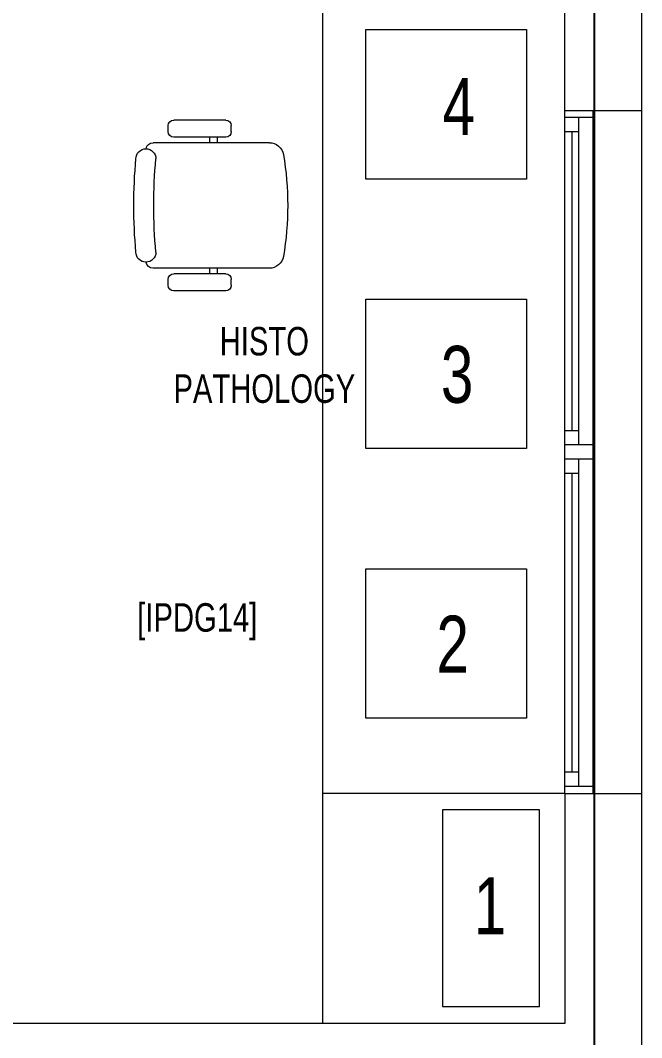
# Model space of a CAD drawing. Header units: metres. Extents: x -18745 to 220762, y -1579758 to -1356048.
# Drawn here: x 207698 to 209878, y -1460383 to -1456809 of the extents above; entities that cross this region are included whole.
import ezdxf

# ---------------------------------------------------------------- set-up
doc = ezdxf.new("R2010")
doc.units = ezdxf.units.M
doc.layers.get('0').update_dxf_attribs({"lineweight": 0})
for name, color, linetype, lineweight in [('A-100 - Copy$0$72_EGR_BASE_TEXT', 8, 'Continuous', 0), ('A-100 - Copy$0$Aluminum', 8, 'Continuous', 0), ('A-100 - Copy$0$Medical Equipment and Furniture', 8, 'Continuous', 0), ('A-100 - Copy$0$NEW', 8, 'Continuous', 5), ('A-100 - Copy$0$Proj', 8, 'Continuous', 0), ('A-100 - Copy$0$Walls', 8, 'Continuous', 0)]:
    doc.layers.add(name, color=color, linetype=linetype, lineweight=lineweight)
doc.layers.add('A-100 - Copy$0$axes', color=8, linetype='Continuous')
doc.styles.add('A-100 - Copy$0$X3G_ENTITY_2587EA', font='swisscl.ttf', dxfattribs={"height": 200})

# ---------------------------------------------------------------- blocks, each defined once
blk = doc.blocks.new('*X66')
for p, q in [((5, 3), (5, 3)), ((5, 3), (5, 3)), ((5, 3), (5, 3)), ((5, 3), (5, 3)), ((5, 3), (5, 3)), ((5, 3), (5, 3)), ((5, 3), (5, 3)), ((5, 3), (5, 3)), ((5, 3), (5, 3)), ((5, 3), (5, 3)), ((5, 3), (5, 3)), ((5, 3), (5, 3)), ((5, 3), (5, 3)), ((5, 3), (5, 3)), ((5, 3), (5, 3)), ((5, 3), (5, 3)), ((5, 3), (5, 3)), ((5, 3), (5, 3)), ((5, 3), (5, 3)), ((5, 3), (5, 3)), ((5, 3), (5, 3)), ((5, 3), (5, 3)), ((5, 3), (5, 3)), ((5, 3), (5, 3)), ((5, 3), (5, 3)), ((5, 3), (5, 3)), ((5, 3), (5, 3)), ((5, 3), (5, 3)), ((5, 3), (5, 3)), ((5, 3), (5, 3)), ((5, 3), (5, 3)), ((5, 3), (5, 3)), ((5, 3), (5, 3)), ((5, 3), (5, 3)), ((5, 3), (5, 3)), ((5, 3), (5, 3)), ((5, 3), (5, 3)), ((5, 3), (5, 3)), ((5, 3), (5, 3)), ((5, 3), (5, 3)), ((5, 3), (5, 3)), ((5, 3), (5, 3)), ((5, 3), (5, 3)), ((5, 3), (5, 3)), ((5, 3), (5, 3)), ((5, 3), (5, 3)), ((5, 3), (5, 3)), ((5, 3), (5, 3)), ((5, 3), (5, 3)), ((5, 3), (5, 3)), ((5, 3), (5, 3)), ((5, 3), (5, 3)), ((5, 3), (5, 3)), ((5, 3), (5, 3)), ((5, 3), (5, 3)), ((5, 3), (5, 3)), ((5, 3), (5, 3)), ((5, 3), (5, 3)), ((5, 3), (5, 3)), ((5, 3), (5, 3)), ((5, 3), (5, 3)), ((5, 3), (5, 3)), ((5, 3), (5, 3)), ((5, 3), (5, 3)), ((5, 3), (5, 3)), ((5, 3), (5, 3)), ((6, 3), (5, 3)), ((5, 3), (5, 3)), ((6, 3), (5, 3)), ((5, 3), (5, 3)), ((6, 3), (5, 3)), ((5, 3), (5, 3)), ((6, 3), (5, 3)), ((5, 3), (5, 3)), ((5, 3), (5, 3)), ((5, 3), (5, 3)), ((5, 3), (5, 3)), ((5, 3), (5, 3)), ((5, 3), (5, 3)), ((5, 3), (5, 3)), ((5, 3), (5, 3)), ((5, 3), (5, 3)), ((5, 3), (5, 3)), ((5, 3), (5, 3)), ((5, 3), (5, 3)), ((5, 3), (5, 3)), ((5, 3), (5, 3)), ((5, 3), (5, 3)), ((5, 3), (5, 3)), ((5, 3), (5, 3)), ((5, 3), (5, 3)), ((5, 3), (5, 3)), ((5, 3), (5, 3)), ((5, 3), (5, 3)), ((5, 3), (5, 3)), ((5, 3), (5, 3)), ((6, 3), (6, 3)), ((6, 3), (6, 3)), ((6, 3), (6, 3)), ((6, 3), (6, 3)), ((6, 3), (6, 3)), ((6, 3), (6, 3)), ((6, 3), (6, 3)), ((6, 3), (6, 3)), ((6, 3), (6, 3)), ((6, 3), (6, 3)), ((6, 3), (6, 3)), ((6, 3), (6, 3)), ((6, 3), (6, 3)), ((6, 3), (6, 3)), ((6, 3), (6, 3)), ((6, 3), (6, 3)), ((6, 3), (6, 3)), ((6, 3), (6, 3)), ((6, 3), (6, 3)), ((6, 3), (6, 3)), ((6, 3), (6, 3)), ((6, 3), (6, 3)), ((6, 3), (6, 3)), ((6, 3), (6, 3)), ((6, 3), (6, 3)), ((6, 3), (6, 3)), ((6, 3), (6, 3)), ((6, 3), (6, 3)), ((6, 3), (6, 3)), ((6, 3), (6, 3)), ((6, 3), (6, 3)), ((6, 3), (6, 3)), ((6, 3), (6, 3)), ((6, 3), (6, 3)), ((6, 3), (6, 3)), ((6, 3), (6, 3)), ((6, 3), (6, 3)), ((6, 3), (6, 3)), ((6, 3), (6, 3)), ((6, 3), (6, 3)), ((6, 3), (6, 3)), ((6, 3), (6, 3)), ((6, 3), (6, 3)), ((6, 3), (6, 3)), ((6, 3), (6, 3)), ((6, 3), (6, 3)), ((6, 3), (6, 3)), ((6, 3), (6, 3)), ((6, 3), (6, 3)), ((6, 3), (6, 3)), ((6, 3), (6, 3)), ((6, 3), (6, 3)), ((6, 3), (6, 3)), ((6, 3), (6, 3)), ((6, 3), (6, 3)), ((6, 3), (6, 3)), ((6, 3), (6, 3)), ((6, 3), (6, 3)), ((6, 3), (6, 3)), ((6, 3), (6, 3)), ((6, 3), (6, 3)), ((6, 3), (6, 3)), ((6, 3), (6, 3)), ((6, 3), (6, 3)), ((6, 3), (6, 3)), ((6, 3), (6, 3)), ((6, 3), (6, 3)), ((6, 3), (6, 3)), ((6, 3), (6, 3)), ((6, 3), (6, 3)), ((6, 3), (6, 3)), ((6, 3), (6, 3)), ((6, 3), (6, 3)), ((6, 3), (6, 3)), ((6, 3), (6, 3)), ((6, 3), (6, 3)), ((6, 3), (6, 3)), ((6, 3), (6, 3)), ((6, 3), (6, 3)), ((6, 3), (6, 3)), ((6, 3), (6, 3)), ((6, 3), (6, 3)), ((6, 3), (6, 3)), ((6, 3), (6, 3)), ((6, 3), (6, 3)), ((6, 3), (6, 3)), ((6, 3), (6, 3)), ((6, 3), (6, 3)), ((6, 3), (6, 3)), ((6, 3), (6, 3)), ((6, 3), (6, 3)), ((6, 3), (6, 3)), ((6, 3), (6, 3)), ((6, 3), (6, 3)), ((6, 3), (6, 3)), ((6, 3), (6, 3)), ((6, 3), (6, 3)), ((6, 3), (6, 3)), ((6, 3), (6, 3)), ((6, 3), (6, 3)), ((6, 3), (6, 3)), ((6, 3), (6, 3)), ((6, 3), (6, 3)), ((6, 3), (6, 3)), ((6, 3), (6, 3)), ((6, 3), (6, 3)), ((6, 3), (6, 3)), ((6, 3), (6, 3)), ((6, 3), (6, 3)), ((6, 3), (6, 3)), ((6, 3), (6, 3)), ((6, 3), (6, 3)), ((6, 3), (6, 3)), ((6, 3), (6, 3)), ((6, 3), (6, 3)), ((6, 3), (6, 3)), ((6, 3), (6, 3)), ((6, 3), (6, 3)), ((6, 3), (6, 3)), ((6, 3), (6, 3)), ((6, 3), (6, 3)), ((6, 3), (6, 3)), ((6, 3), (6, 3)), ((6, 3), (6, 3)), ((6, 3), (6, 3)), ((6, 3), (6, 3)), ((6, 3), (6, 3)), ((6, 3), (6, 3)), ((6, 3), (6, 3)), ((6, 3), (6, 3)), ((6, 3), (6, 3)), ((6, 3), (6, 3)), ((6, 3), (6, 3)), ((6, 3), (6, 3)), ((6, 3), (6, 3)), ((6, 3), (6, 3)), ((6, 3), (6, 3)), ((6, 3), (6, 3)), ((6, 3), (6, 3)), ((6, 3), (6, 3)), ((6, 3), (6, 3)), ((6, 3), (6, 3)), ((6, 3), (6, 3)), ((6, 3), (6, 3)), ((6, 3), (6, 3)), ((6, 3), (6, 3)), ((6, 3), (6, 3)), ((6, 3), (6, 3)), ((6, 3), (6, 3)), ((6, 3), (6, 3)), ((6, 3), (6, 3)), ((6, 3), (6, 3)), ((6, 3), (6, 3)), ((6, 3), (6, 3)), ((6, 3), (6, 3)), ((6, 3), (6, 3)), ((6, 3), (6, 3)), ((6, 3), (6, 3)), ((6, 3), (6, 3)), ((6, 3), (6, 3)), ((6, 3), (6, 3)), ((6, 3), (6, 3)), ((6, 3), (6, 3)), ((6, 3), (6, 3)), ((6, 3), (6, 3)), ((6, 3), (6, 3)), ((6, 3), (6, 3)), ((6, 3), (6, 3)), ((6, 3), (6, 3)), ((6, 3), (6, 3)), ((6, 3), (6, 3)), ((6, 3), (6, 3)), ((6, 3), (6, 3)), ((6, 3), (6, 3)), ((6, 3), (6, 3)), ((6, 3), (6, 3)), ((6, 3), (6, 3)), ((6, 3), (6, 3)), ((6, 3), (6, 3)), ((6, 3), (6, 3)), ((6, 3), (6, 3)), ((6, 3), (6, 3)), ((6, 3), (6, 3)), ((6, 3), (6, 3)), ((6, 3), (6, 3)), ((6, 3), (6, 3)), ((6, 3), (6, 3)), ((6, 3), (6, 3)), ((6, 3), (6, 3)), ((6, 3), (6, 3)), ((6, 3), (6, 3)), ((6, 3), (6, 3)), ((6, 3), (6, 3)), ((6, 3), (6, 3)), ((6, 3), (6, 3)), ((6, 3), (6, 3)), ((6, 3), (6, 3)), ((6, 3), (6, 3)), ((6, 3), (6, 3)), ((6, 3), (6, 3)), ((6, 3), (6, 3)), ((6, 3), (6, 3)), ((6, 3), (6, 3)), ((6, 3), (6, 3)), ((6, 3), (5, 3)), ((6, 3), (5, 3)), ((6, 3), (5, 3)), ((6, 3), (5, 3)), ((6, 3), (5, 3)), ((6, 3), (6, 3)), ((6, 3), (6, 3)), ((6, 3), (6, 3)), ((6, 3), (6, 3)), ((6, 3), (6, 3)), ((6, 3), (6, 3)), ((6, 3), (6, 3)), ((6, 3), (6, 3)), ((6, 3), (6, 3)), ((6, 3), (6, 3)), ((6, 3), (6, 3)), ((6, 3), (6, 3)), ((6, 3), (6, 3)), ((6, 3), (6, 3)), ((6, 3), (6, 3)), ((6, 3), (6, 3)), ((6, 3), (6, 3)), ((6, 3), (6, 3)), ((6, 3), (6, 3)), ((6, 3), (6, 3)), ((6, 3), (6, 3)), ((6, 3), (6, 3)), ((6, 3), (6, 3)), ((6, 3), (6, 3)), ((6, 3), (6, 3)), ((6, 3), (6, 3)), ((6, 3), (6, 3)), ((6, 3), (6, 3)), ((6, 3), (6, 3)), ((6, 3), (6, 3)), ((6, 3), (6, 3)), ((6, 3), (6, 3)), ((6, 3), (6, 3)), ((6, 3), (6, 3)), ((6, 3), (6, 3)), ((6, 3), (6, 3)), ((6, 3), (6, 3)), ((6, 3), (6, 3)), ((6, 3), (6, 3)), ((6, 3), (6, 3)), ((6, 3), (6, 3)), ((6, 3), (6, 3)), ((6, 3), (6, 3)), ((6, 3), (6, 3)), ((6, 3), (6, 3)), ((6, 3), (6, 3)), ((6, 3), (6, 3)), ((6, 3), (6, 3)), ((6, 3), (6, 3)), ((6, 3), (6, 3)), ((6, 3), (6, 3)), ((6, 3), (6, 3)), ((6, 3), (6, 3)), ((6, 3), (6, 3)), ((6, 3), (6, 3)), ((6, 3), (6, 3)), ((6, 3), (6, 3)), ((6, 3), (6, 3)), ((6, 3), (6, 3)), ((6, 3), (6, 3)), ((6, 3), (6, 3)), ((6, 3), (6, 3)), ((6, 3), (6, 3)), ((6, 3), (6, 3)), ((6, 3), (6, 3)), ((6, 3), (6, 3)), ((6, 3), (6, 3)), ((6, 3), (6, 3)), ((6, 3), (6, 3)), ((6, 3), (6, 3)), ((6, 3), (6, 3)), ((6, 3), (6, 3)), ((6, 3), (6, 3)), ((6, 3), (6, 3)), ((6, 3), (6, 3)), ((6, 3), (6, 3)), ((6, 3), (6, 3)), ((6, 3), (6, 3)), ((6, 3), (6, 3)), ((6, 3), (6, 3)), ((6, 3), (6, 3)), ((6, 3), (6, 3)), ((6, 3), (6, 3)), ((6, 3), (6, 3)), ((6, 3), (6, 3)), ((6, 3), (6, 3)), ((6, 3), (6, 3)), ((6, 3), (6, 3)), ((6, 3), (6, 3)), ((6, 3), (6, 3)), ((6, 3), (6, 3)), ((6, 3), (6, 3)), ((6, 3), (6, 3)), ((6, 3), (6, 3)), ((6, 3), (6, 3)), ((6, 3), (6, 3)), ((6, 3), (6, 3)), ((6, 3), (6, 3)), ((6, 3), (6, 3)), ((6, 3), (6, 3)), ((6, 3), (6, 3)), ((6, 3), (6, 3)), ((6, 3), (6, 3)), ((6, 3), (6, 3)), ((6, 3), (6, 3)), ((6, 3), (6, 3)), ((6, 3), (6, 3)), ((6, 3), (6, 3)), ((6, 3), (6, 3)), ((6, 3), (6, 3)), ((6, 3), (6, 3)), ((6, 3), (6, 3)), ((6, 3), (6, 3)), ((6, 3), (6, 3)), ((6, 3), (6, 3)), ((6, 3), (6, 3)), ((6, 3), (6, 3)), ((6, 3), (6, 3)), ((6, 3), (6, 3)), ((6, 3), (6, 3)), ((6, 3), (6, 3)), ((6, 3), (6, 3)), ((6, 3), (6, 3)), ((6, 3), (6, 3)), ((6, 3), (6, 3)), ((6, 3), (6, 3)), ((6, 3), (6, 3)), ((6, 3), (6, 3)), ((6, 3), (6, 3)), ((6, 3), (6, 3)), ((6, 3), (6, 3)), ((6, 3), (6, 3)), ((6, 3), (6, 3)), ((6, 3), (6, 3)), ((6, 3), (6, 3)), ((6, 3), (6, 3)), ((6, 3), (6, 3)), ((6, 3), (6, 3)), ((6, 3), (6, 3)), ((6, 3), (6, 3)), ((6, 3), (6, 3)), ((6, 3), (6, 3)), ((6, 3), (6, 3)), ((6, 3), (6, 3)), ((6, 3), (6, 3)), ((6, 3), (6, 3)), ((6, 3), (6, 3)), ((6, 3), (6, 3)), ((6, 3), (6, 3)), ((6, 3), (6, 3)), ((6, 3), (6, 3)), ((6, 3), (6, 3)), ((6, 3), (6, 3)), ((6, 3), (6, 3)), ((6, 3), (6, 3)), ((6, 3), (6, 3)), ((6, 3), (6, 3)), ((6, 3), (6, 3)), ((6, 3), (6, 3)), ((6, 3), (6, 3)), ((6, 3), (6, 3)), ((6, 3), (6, 3)), ((6, 3), (6, 3)), ((6, 3), (6, 3)), ((6, 3), (6, 3)), ((6, 3), (6, 3)), ((6, 3), (6, 3)), ((6, 3), (6, 3)), ((6, 3), (6, 3)), ((6, 3), (6, 3)), ((6, 3), (6, 3)), ((6, 3), (6, 3)), ((6, 3), (6, 3)), ((6, 3), (6, 3)), ((6, 3), (6, 3)), ((6, 3), (6, 3)), ((6, 3), (6, 3)), ((6, 3), (6, 3)), ((6, 3), (6, 3)), ((6, 3), (6, 3)), ((6, 3), (6, 3)), ((6, 3), (6, 3)), ((6, 3), (6, 3)), ((6, 3), (6, 3)), ((6, 3), (6, 3)), ((6, 3), (6, 3)), ((6, 3), (6, 3)), ((6, 3), (6, 3)), ((6, 3), (6, 3)), ((6, 3), (6, 3)), ((6, 3), (6, 3)), ((6, 3), (6, 3)), ((6, 3), (6, 3)), ((6, 3), (6, 3)), ((6, 3), (6, 3)), ((6, 3), (6, 3)), ((6, 3), (6, 3)), ((6, 3), (6, 3)), ((6, 3), (6, 3)), ((6, 3), (6, 3)), ((6, 3), (6, 3)), ((6, 3), (6, 3)), ((6, 3), (6, 3)), ((6, 3), (6, 3)), ((6, 3), (6, 3)), ((6, 3), (6, 3)), ((6, 3), (6, 3)), ((6, 3), (6, 3)), ((6, 3), (6, 3)), ((6, 3), (6, 3)), ((6, 3), (6, 3)), ((6, 3), (6, 3)), ((6, 3), (6, 3)), ((6, 3), (6, 3)), ((6, 3), (6, 3)), ((6, 3), (6, 3)), ((6, 3), (6, 3)), ((6, 3), (6, 3)), ((6, 3), (6, 3)), ((6, 3), (6, 3)), ((6, 3), (6, 3)), ((6, 3), (6, 3)), ((6, 3), (6, 3)), ((6, 3), (6, 3)), ((6, 3), (6, 3)), ((6, 3), (6, 3)), ((6, 3), (6, 3)), ((6, 3), (6, 3)), ((6, 3), (6, 3)), ((6, 3), (6, 3)), ((6, 3), (6, 3)), ((6, 3), (6, 3)), ((6, 3), (6, 3)), ((6, 3), (6, 3)), ((6, 3), (6, 3)), ((6, 3), (6, 3)), ((6, 3), (6, 3)), ((6, 3), (6, 3)), ((6, 3), (6, 3)), ((6, 3), (6, 3)), ((6, 3), (6, 3)), ((6, 3), (6, 3)), ((6, 3), (6, 3)), ((6, 3), (6, 3)), ((6, 3), (6, 3)), ((6, 3), (6, 3)), ((6, 3), (6, 3)), ((6, 3), (6, 3)), ((6, 3), (6, 3)), ((6, 3), (6, 3)), ((6, 3), (6, 3)), ((6, 3), (6, 3)), ((6, 3), (6, 3)), ((6, 3), (6, 3)), ((6, 3), (6, 3)), ((6, 3), (6, 3)), ((6, 3), (6, 3)), ((6, 3), (6, 3)), ((6, 3), (6, 3)), ((6, 3), (6, 3)), ((6, 3), (6, 3)), ((6, 3), (6, 3)), ((6, 3), (6, 3)), ((6, 3), (6, 3)), ((6, 3), (6, 3)), ((6, 3), (6, 3)), ((6, 3), (6, 3)), ((6, 3), (6, 3)), ((6, 3), (6, 3)), ((6, 3), (6, 3)), ((6, 3), (6, 3)), ((6, 3), (6, 3)), ((6, 3), (6, 3)), ((6, 3), (6, 3)), ((6, 3), (6, 3)), ((6, 3), (6, 3)), ((6, 3), (6, 3)), ((6, 3), (6, 3)), ((6, 3), (6, 3)), ((6, 3), (6, 3)), ((6, 3), (6, 3)), ((6, 3), (6, 3)), ((6, 3), (6, 3)), ((6, 3), (6, 3)), ((6, 3), (6, 3)), ((6, 3), (6, 3)), ((6, 3), (6, 3)), ((6, 3), (6, 3)), ((6, 3), (6, 3)), ((6, 3), (6, 3)), ((6, 3), (6, 3)), ((6, 3), (6, 3)), ((6, 3), (6, 3)), ((6, 3), (6, 3)), ((6, 3), (6, 3)), ((6, 3), (6, 3)), ((6, 3), (6, 3)), ((6, 3), (6, 3)), ((6, 3), (6, 3)), ((6, 3), (6, 3)), ((6, 3), (6, 3)), ((6, 3), (6, 3)), ((6, 3), (6, 3)), ((6, 3), (6, 3)), ((6, 3), (6, 3)), ((6, 3), (6, 3)), ((6, 3), (6, 3)), ((6, 3), (6, 3)), ((6, 3), (6, 3)), ((6, 3), (6, 3)), ((6, 3), (6, 3)), ((6, 3), (6, 3)), ((6, 3), (6, 3)), ((6, 3), (6, 3)), ((6, 3), (6, 3)), ((6, 3), (6, 3)), ((6, 3), (6, 3))]:
    blk.add_line(p, q)
blk = doc.blocks.new('*X67')
for p, q in [((13, 1), (13, 1)), ((13, 1), (13, 1)), ((13, 1), (13, 1)), ((13, 1), (13, 1)), ((13, 1), (13, 1)), ((13, 1), (13, 1)), ((13, 1), (13, 1)), ((13, 1), (13, 1)), ((13, 1), (13, 1)), ((13, 1), (13, 1)), ((13, 1), (13, 1)), ((13, 1), (13, 1)), ((13, 1), (13, 1)), ((13, 1), (13, 1)), ((13, 1), (13, 1)), ((13, 1), (14, 1)), ((13, 1), (14, 1)), ((13, 1), (14, 1)), ((13, 1), (13, 1)), ((13, 1), (13, 1)), ((13, 1), (13, 1)), ((13, 1), (13, 1)), ((13, 1), (13, 1)), ((13, 1), (13, 1)), ((13, 1), (13, 1)), ((13, 1), (13, 1)), ((13, 1), (13, 1)), ((13, 1), (13, 1)), ((13, 1), (13, 1)), ((13, 1), (13, 1)), ((13, 1), (13, 1)), ((13, 1), (13, 1)), ((13, 1), (13, 1)), ((13, 1), (13, 1)), ((13, 1), (13, 1)), ((13, 1), (13, 1)), ((13, 1), (13, 1)), ((13, 1), (13, 1)), ((13, 1), (13, 1)), ((13, 1), (13, 1)), ((13, 1), (13, 1)), ((13, 1), (13, 1)), ((13, 1), (13, 1)), ((13, 1), (13, 1)), ((13, 1), (13, 1)), ((13, 1), (13, 1)), ((13, 1), (13, 1)), ((13, 1), (13, 1)), ((13, 1), (13, 1)), ((13, 1), (13, 1)), ((13, 1), (13, 1)), ((13, 1), (13, 1)), ((13, 1), (13, 1)), ((13, 1), (13, 1)), ((13, 1), (13, 1)), ((13, 1), (13, 1)), ((13, 1), (13, 1)), ((13, 1), (13, 1)), ((13, 1), (13, 1)), ((13, 1), (13, 1)), ((13, 1), (13, 1)), ((13, 1), (13, 1)), ((13, 1), (13, 1)), ((13, 1), (13, 1)), ((13, 1), (13, 1)), ((13, 1), (13, 1)), ((13, 1), (13, 1)), ((13, 1), (13, 1)), ((13, 1), (13, 1)), ((13, 1), (13, 1)), ((13, 1), (13, 1)), ((13, 1), (13, 1)), ((13, 1), (13, 1)), ((13, 1), (13, 1)), ((13, 1), (13, 1)), ((13, 1), (13, 1)), ((13, 1), (13, 1)), ((13, 1), (13, 1)), ((13, 1), (13, 1)), ((13, 1), (13, 1)), ((13, 1), (13, 1)), ((13, 1), (13, 1)), ((13, 1), (13, 1)), ((13, 1), (13, 1)), ((13, 1), (13, 1)), ((13, 1), (13, 1)), ((13, 1), (13, 1)), ((13, 1), (13, 1)), ((13, 1), (13, 1)), ((13, 1), (13, 1)), ((13, 1), (13, 1)), ((13, 1), (13, 1)), ((13, 1), (13, 1)), ((13, 1), (13, 1)), ((13, 1), (13, 1)), ((13, 1), (13, 1)), ((13, 1), (13, 1)), ((13, 1), (13, 1)), ((13, 1), (13, 1)), ((13, 1), (13, 1)), ((13, 1), (13, 1)), ((13, 1), (13, 1)), ((13, 1), (13, 1)), ((13, 1), (13, 1)), ((13, 1), (13, 1)), ((13, 1), (13, 1)), ((13, 1), (13, 1)), ((13, 1), (13, 1)), ((13, 1), (13, 1)), ((13, 1), (13, 1)), ((13, 1), (13, 1)), ((13, 1), (13, 1)), ((13, 1), (13, 1)), ((13, 1), (13, 1)), ((13, 1), (13, 1)), ((13, 1), (13, 1)), ((13, 1), (13, 1)), ((13, 1), (13, 1)), ((13, 1), (13, 1)), ((13, 1), (13, 1)), ((13, 1), (13, 1)), ((13, 1), (13, 1)), ((13, 1), (13, 1)), ((13, 1), (14, 1)), ((13, 0), (13, 0)), ((13, 0), (13, 0)), ((13, 0), (13, 0)), ((13, 0), (13, 0)), ((13, 0), (13, 0)), ((13, 0), (13, 0)), ((13, 0), (13, 0)), ((13, 0), (13, 0)), ((13, 0), (13, 0)), ((13, 0), (13, 0)), ((13, 0), (13, 0)), ((13, 0), (13, 0)), ((13, 0), (13, 0)), ((13, 0), (13, 0)), ((13, 0), (13, 0)), ((13, 0), (13, 0)), ((13, 0), (13, 0)), ((13, 0), (13, 0)), ((13, 0), (13, 0)), ((13, 0), (13, 0)), ((13, 0), (13, 0)), ((13, 0), (13, 0)), ((13, 0), (13, 0)), ((13, 0), (13, 0)), ((13, 0), (13, 0)), ((13, 0), (13, 0)), ((13, 0), (13, 0)), ((13, 0), (13, 0)), ((13, 0), (13, 0)), ((13, 0), (13, 0)), ((13, 0), (13, 0)), ((13, 0), (13, 0)), ((13, 0), (13, 0)), ((13, 0), (13, 0)), ((13, 0), (13, 0)), ((13, 0), (13, 0)), ((13, 0), (13, 0)), ((13, 0), (13, 0)), ((13, 0), (13, 0)), ((13, 0), (13, 0)), ((13, 0), (13, 0)), ((13, 0), (13, 0)), ((13, 0), (13, 0)), ((13, 0), (13, 0)), ((13, 0), (13, 0)), ((13, 0), (13, 0)), ((13, 0), (13, 0)), ((13, 0), (13, 0)), ((13, 0), (14, 0)), ((13, 0), (14, 0)), ((13, 0), (13, 0)), ((13, 0), (14, 0)), ((14, 1), (14, 1)), ((14, 1), (14, 1)), ((14, 1), (14, 1)), ((14, 1), (14, 1)), ((14, 1), (14, 1)), ((14, 1), (14, 1)), ((14, 1), (14, 1)), ((14, 1), (14, 1)), ((14, 1), (14, 1)), ((14, 1), (14, 1)), ((14, 1), (14, 1)), ((14, 1), (14, 1)), ((14, 1), (14, 1)), ((14, 1), (14, 1)), ((14, 1), (14, 1)), ((14, 1), (14, 1)), ((14, 1), (14, 1)), ((14, 1), (14, 1)), ((14, 1), (14, 1)), ((14, 1), (14, 1)), ((14, 1), (14, 1)), ((14, 1), (14, 1)), ((14, 1), (14, 1)), ((14, 1), (14, 1)), ((14, 1), (14, 1)), ((14, 1), (14, 1)), ((14, 1), (14, 1)), ((14, 1), (14, 1)), ((14, 1), (14, 1)), ((14, 1), (14, 1)), ((14, 1), (14, 1)), ((14, 1), (14, 1)), ((14, 1), (14, 1)), ((14, 1), (14, 1)), ((14, 1), (14, 1)), ((14, 1), (14, 1)), ((14, 1), (14, 1)), ((14, 1), (14, 1)), ((14, 1), (14, 1)), ((14, 1), (14, 1)), ((14, 1), (14, 1)), ((14, 1), (14, 1)), ((14, 1), (14, 1)), ((14, 1), (14, 1)), ((14, 1), (14, 1)), ((14, 1), (14, 1)), ((14, 1), (14, 1)), ((14, 1), (14, 1)), ((14, 1), (14, 1)), ((14, 1), (14, 1)), ((14, 1), (14, 1)), ((14, 1), (14, 1)), ((14, 1), (14, 1)), ((14, 1), (14, 1)), ((14, 1), (14, 1)), ((14, 1), (14, 1)), ((14, 1), (14, 1)), ((14, 1), (14, 1)), ((14, 1), (14, 1)), ((14, 1), (14, 1)), ((14, 1), (14, 1)), ((14, 1), (14, 1)), ((14, 1), (14, 1)), ((14, 1), (14, 1)), ((14, 1), (14, 1)), ((14, 1), (14, 1)), ((14, 1), (14, 1)), ((14, 1), (14, 1)), ((14, 1), (14, 1)), ((14, 1), (14, 1)), ((14, 1), (14, 1)), ((14, 1), (14, 1)), ((14, 1), (14, 1)), ((14, 1), (14, 1)), ((14, 1), (14, 1)), ((14, 1), (14, 1)), ((14, 1), (14, 1)), ((14, 1), (14, 1)), ((14, 1), (14, 1)), ((14, 1), (14, 1)), ((14, 1), (14, 1)), ((14, 1), (14, 1)), ((14, 1), (14, 1)), ((14, 1), (14, 1)), ((14, 1), (14, 1)), ((14, 1), (14, 1)), ((14, 1), (14, 1)), ((14, 1), (14, 1)), ((14, 1), (14, 1)), ((14, 1), (14, 1)), ((14, 1), (14, 1)), ((14, 1), (14, 1)), ((14, 1), (14, 1)), ((14, 1), (14, 1)), ((14, 0), (14, 0)), ((14, 0), (14, 0)), ((14, 0), (14, 0)), ((14, 0), (14, 0)), ((14, 0), (14, 0)), ((14, 0), (14, 0)), ((14, 0), (14, 0)), ((14, 0), (14, 0)), ((14, 0), (14, 0)), ((14, 0), (14, 0)), ((14, 0), (14, 0)), ((14, 0), (14, 0)), ((14, 0), (14, 0)), ((14, 0), (14, 0)), ((14, 0), (14, 0)), ((14, 0), (14, 0)), ((14, 0), (14, 0)), ((14, 0), (14, 0)), ((14, 0), (14, 0)), ((14, 0), (14, 0)), ((14, 0), (14, 0)), ((14, 0), (14, 0)), ((14, 0), (14, 0)), ((14, 0), (14, 0)), ((14, 0), (14, 0)), ((14, 0), (14, 0)), ((14, 0), (14, 0)), ((14, 0), (14, 0)), ((14, 0), (14, 0)), ((14, 0), (14, 0)), ((14, 0), (14, 0)), ((14, 0), (14, 0)), ((14, 0), (14, 0)), ((14, 0), (14, 0)), ((14, 0), (14, 0)), ((14, 0), (14, 0)), ((14, 0), (14, 0)), ((14, 0), (14, 0)), ((14, 0), (14, 0)), ((14, 0), (14, 0)), ((14, 0), (14, 0)), ((14, 0), (14, 0)), ((14, 0), (14, 0)), ((14, 0), (14, 0)), ((14, 0), (14, 0)), ((14, 0), (14, 0)), ((14, 0), (14, 0)), ((14, 0), (14, 0)), ((13, 0), (13, 0)), ((13, 0), (14, 0)), ((13, 0), (13, 0)), ((13, 0), (14, 0)), ((13, 0), (13, 0)), ((13, 0), (14, 0)), ((13, 0), (13, 0)), ((13, 0), (13, 0)), ((13, 0), (13, 0)), ((13, 0), (13, 0)), ((13, 0), (14, 0)), ((13, 0), (13, 0)), ((13, 0), (14, 0)), ((13, 0), (13, 0)), ((13, 0), (14, 0)), ((13, 0), (13, 0)), ((13, 0), (14, 0)), ((13, 0), (13, 0)), ((13, 0), (14, 0)), ((13, 0), (13, 0)), ((13, 0), (14, 0)), ((13, 0), (13, 0)), ((13, 0), (14, 0)), ((13, 0), (13, 0)), ((13, 0), (13, 0)), ((13, 0), (13, 0)), ((13, 0), (14, 0)), ((13, 0), (13, 0)), ((13, 0), (14, 0)), ((13, 0), (13, 0)), ((13, 0), (14, 0)), ((13, 0), (13, 0)), ((13, 0), (14, 0)), ((13, 0), (13, 0)), ((13, 0), (13, 0)), ((13, 0), (13, 0)), ((13, 0), (13, 0)), ((13, 0), (13, 0)), ((13, 0), (13, 0)), ((13, 0), (13, 0)), ((13, 0), (13, 0)), ((13, 0), (13, 0)), ((13, 0), (13, 0)), ((13, 0), (13, 0)), ((13, 0), (13, 0)), ((13, 0), (13, 0)), ((13, 0), (13, 0)), ((13, 0), (13, 0)), ((13, 0), (13, 0)), ((13, 0), (13, 0)), ((13, 0), (13, 0)), ((13, 0), (13, 0)), ((13, 0), (13, 0)), ((13, 0), (13, 0)), ((13, 0), (13, 0)), ((13, 0), (13, 0)), ((13, 0), (13, 0)), ((13, 0), (13, 0)), ((13, 0), (13, 0)), ((13, 0), (13, 0)), ((13, 0), (13, 0)), ((13, 0), (13, 0)), ((13, 0), (13, 0)), ((13, 0), (13, 0)), ((13, -1), (13, -1)), ((13, -1), (13, -1)), ((13, -1), (13, -1)), ((13, -1), (13, -1)), ((13, -1), (13, -1)), ((13, -1), (14, -1)), ((13, -1), (13, -1)), ((14, 0), (14, 0)), ((14, 0), (14, 0)), ((14, 0), (14, 0)), ((14, 0), (14, 0)), ((14, 0), (14, 0)), ((14, 0), (14, 0)), ((14, 0), (14, 0)), ((14, 0), (14, 0)), ((14, 0), (14, 0)), ((14, 0), (14, 0)), ((14, 0), (14, 0)), ((14, 0), (14, 0)), ((14, 0), (14, 0)), ((14, 0), (14, 0)), ((14, 0), (14, 0)), ((13, 0), (14, 0)), ((14, 0), (14, 0)), ((14, 0), (14, 0)), ((14, 0), (14, 0)), ((14, 0), (14, 0)), ((14, 0), (14, 0)), ((14, 0), (14, 0)), ((14, 0), (14, 0)), ((14, 0), (14, 0)), ((14, 0), (14, 0)), ((14, 0), (14, 0)), ((14, 0), (14, 0)), ((14, 0), (14, 0)), ((14, 0), (14, 0)), ((14, 0), (14, 0)), ((14, 0), (14, 0)), ((14, 0), (14, 0)), ((14, 0), (14, 0)), ((14, 0), (14, 0)), ((14, 0), (14, 0)), ((14, 0), (14, 0)), ((14, 0), (14, 0)), ((14, 0), (14, 0)), ((14, 0), (14, 0)), ((14, 0), (14, 0)), ((14, 0), (14, 0)), ((14, 0), (14, 0)), ((14, 0), (14, 0)), ((14, 0), (14, 0)), ((14, 0), (14, 0)), ((14, 0), (14, 0)), ((14, 0), (14, 0)), ((14, 0), (14, 0)), ((14, 0), (14, 0)), ((14, 0), (14, 0)), ((14, -1), (14, -1)), ((14, -1), (14, -1)), ((14, -1), (14, -1)), ((14, -1), (14, -1)), ((14, -1), (14, -1))]:
    blk.add_line(p, q)
blk = doc.blocks.new('A-100 - Copy$0$GF21018-P')
for p, q in [((-0.2207, 0.4756), (-0.2207, 0.0675)), ((0.2205, 0.4756), (0.2205, 0.0675)), ((-0.3002, 0.3226), (-0.3002, 0.14)), ((-0.2806, 0.3422), (-0.2598, 0.3422)), ((-0.2402, 0.3226), (-0.2402, 0.14)), ((0.24, 0.3226), (0.24, 0.14)), ((0.2596, 0.3422), (0.2804, 0.3422)), ((0.3, 0.3226), (0.3, 0.14)), ((-0.2402, 0.2937), (-0.2207, 0.2937)), ((0.2205, 0.2937), (0.24, 0.2937)), ((-0.2402, 0.2671), (-0.2207, 0.2671)), ((0.2205, 0.2671), (0.24, 0.2671)), ((-0.2806, 0.1204), (-0.2598, 0.1204)), ((0.2596, 0.1204), (0.2804, 0.1204))]:
    blk.add_line(p, q)
for points in [[(0.24, 0.2937), (0.24, 0.2937), (0.24, 0.2937), (0.24, 0.2937), (0.24, 0.2937), (0.24, 0.2937), (0.24, 0.2937), (0.24, 0.2937), (0.24, 0.2937), (0.24, 0.2937), (0.24, 0.2937), (0.24, 0.2937), (0.24, 0.2937), (0.24, 0.2937), (0.24, 0.2937), (0.24, 0.2937), (0.24, 0.2937), (0.24, 0.2937), (0.24, 0.2937), (0.24, 0.2937), (0.24, 0.2937), (0.24, 0.2937), (0.24, 0.2937), (0.24, 0.2937), (0.24, 0.2937), (0.24, 0.2937), (0.24, 0.2937), (0.24, 0.2937), (0.24, 0.2937), (0.24, 0.2937), (0.24, 0.2937), (0.24, 0.2937), (0.24, 0.2937), (0.24, 0.2937), (0.24, 0.2937), (0.24, 0.2937), (0.24, 0.2937), (0.24, 0.2937), (0.24, 0.2937), (0.24, 0.2937), (0.24, 0.2937), (0.24, 0.2937), (0.24, 0.2937), (0.24, 0.2937), (0.24, 0.2937), (0.24, 0.2937), (0.24, 0.2937), (0.24, 0.2937), (0.24, 0.2937), (0.24, 0.2937), (0.24, 0.2937), (0.24, 0.2937), (0.24, 0.2937), (0.24, 0.2937), (0.24, 0.2937), (0.24, 0.2937), (0.24, 0.2937), (0.24, 0.2937), (0.24, 0.2937), (0.24, 0.2937), (0.24, 0.2937), (0.24, 0.2937), (0.24, 0.2937), (0.24, 0.2937), (0.24, 0.2937), (0.24, 0.2937), (0.24, 0.2937), (0.24, 0.2937), (0.24, 0.2937), (0.24, 0.2937), (0.24, 0.2937), (0.24, 0.2937), (0.24, 0.2937), (0.24, 0.2937), (0.24, 0.2937), (0.24, 0.2937), (0.24, 0.2937), (0.24, 0.2937), (0.24, 0.2937), (0.24, 0.2937), (0.24, 0.2937), (0.24, 0.2937), (0.24, 0.2937), (0.24, 0.2937), (0.24, 0.2937), (0.24, 0.2937), (0.24, 0.2937), (0.24, 0.2937), (0.24, 0.2937), (0.24, 0.2937), (0.24, 0.2937), (0.24, 0.2937), (0.24, 0.2937), (0.24, 0.2937), (0.24, 0.2937), (0.24, 0.2937), (0.24, 0.2937), (0.24, 0.2937), (0.24, 0.2937), (0.24, 0.2937), (0.24, 0.2937), (0.24, 0.2937), (0.24, 0.2937), (0.24, 0.2937), (0.24, 0.2937), (0.24, 0.2937), (0.24, 0.2937), (0.24, 0.2937), (0.24, 0.2937), (0.24, 0.2937), (0.24, 0.2937), (0.24, 0.2937), (0.24, 0.2937), (0.24, 0.2937), (0.24, 0.2937), (0.24, 0.2937), (0.24, 0.2937), (0.24, 0.2937), (0.24, 0.2937), (0.24, 0.2937), (0.24, 0.2937), (0.24, 0.2937), (0.24, 0.2937), (0.24, 0.2937), (0.24, 0.2937), (0.24, 0.2937), (0.24, 0.2937), (0.24, 0.2937), (0.24, 0.2937), (0.24, 0.2937), (0.24, 0.2937), (0.24, 0.2937), (0.24, 0.2937), (0.24, 0.2937), (0.24, 0.2937), (0.24, 0.2937), (0.24, 0.2937), (0.24, 0.2937), (0.24, 0.2937), (0.24, 0.2937), (0.24, 0.2937), (0.24, 0.2937), (0.24, 0.2937), (0.24, 0.2937), (0.24, 0.2937), (0.24, 0.2937), (0.24, 0.2937), (0.24, 0.2937), (0.24, 0.2937), (0.24, 0.2937), (0.24, 0.2937), (0.24, 0.2937), (0.24, 0.2937), (0.24, 0.2937), (0.24, 0.2937), (0.24, 0.2937), (0.24, 0.2937), (0.24, 0.2937), (0.24, 0.2937), (0.24, 0.2937), (0.24, 0.2937), (0.24, 0.2937), (0.24, 0.2937), (0.24, 0.2937), (0.24, 0.2937), (0.24, 0.2937), (0.24, 0.2937), (0.24, 0.2937), (0.24, 0.2937), (0.24, 0.2937), (0.24, 0.2937), (0.24, 0.2937), (0.24, 0.2937), (0.24, 0.2937), (0.24, 0.2937), (0.24, 0.2937), (0.24, 0.2937), (0.24, 0.2937), (0.24, 0.2937), (0.24, 0.2937), (0.24, 0.2937), (0.24, 0.2937), (0.24, 0.2937), (0.24, 0.2937), (0.24, 0.2937), (0.24, 0.2937), (0.24, 0.2937), (0.24, 0.2937), (0.24, 0.2937), (0.24, 0.2937), (0.24, 0.2937), (0.24, 0.2937), (0.24, 0.2937), (0.24, 0.2937), (0.24, 0.2937), (0.24, 0.2937), (0.24, 0.2937), (0.24, 0.2937), (0.24, 0.2937), (0.24, 0.2937), (0.24, 0.2937), (0.24, 0.2937), (0.24, 0.2937), (0.24, 0.2937), (0.24, 0.2937), (0.24, 0.2937), (0.24, 0.2937), (0.24, 0.2937), (0.24, 0.2937), (0.24, 0.2937), (0.24, 0.2937), (0.24, 0.2937), (0.24, 0.2937), (0.24, 0.2937), (0.24, 0.2937), (0.24, 0.2937), (0.24, 0.2937), (0.24, 0.2937), (0.24, 0.2937), (0.24, 0.2937), (0.24, 0.2937), (0.24, 0.2937), (0.24, 0.2937), (0.24, 0.2937), (0.24, 0.2937), (0.24, 0.2937), (0.24, 0.2937), (0.24, 0.2937), (0.24, 0.2937), (0.24, 0.2937), (0.24, 0.2937), (0.24, 0.2937), (0.24, 0.2937), (0.24, 0.2937), (0.24, 0.2937), (0.24, 0.2937), (0.24, 0.2937), (0.24, 0.2937), (0.24, 0.2937), (0.24, 0.2937), (0.24, 0.2937), (0.24, 0.2937), (0.24, 0.2937), (0.24, 0.2937), (0.24, 0.2937), (0.24, 0.2937), (0.24, 0.2937), (0.24, 0.2937), (0.24, 0.2937), (0.24, 0.2937), (0.24, 0.2937), (0.24, 0.2937), (0.24, 0.2937), (0.24, 0.2937), (0.24, 0.2937), (0.24, 0.2937), (0.24, 0.2937), (0.24, 0.2937), (0.24, 0.2937), (0.24, 0.2937), (0.24, 0.2937), (0.24, 0.2937), (0.24, 0.2937), (0.24, 0.2937), (0.24, 0.2937), (0.24, 0.2937), (0.24, 0.2937), (0.24, 0.2937), (0.24, 0.2937), (0.24, 0.2937), (0.24, 0.2937), (0.24, 0.2937), (0.24, 0.2937), (0.24, 0.2937), (0.24, 0.2937), (0.24, 0.2937), (0.24, 0.2937)], [(0.24, 0.2937), (0.24, 0.2937), (0.24, 0.2937), (0.24, 0.2937), (0.24, 0.2937), (0.24, 0.2937), (0.24, 0.2937), (0.24, 0.2937), (0.24, 0.2937), (0.24, 0.2937), (0.24, 0.2937), (0.24, 0.2937), (0.24, 0.2937), (0.24, 0.2937), (0.24, 0.2937), (0.24, 0.2937), (0.24, 0.2937), (0.24, 0.2937), (0.24, 0.2937), (0.24, 0.2937), (0.24, 0.2937), (0.24, 0.2937), (0.24, 0.2937), (0.24, 0.2937), (0.24, 0.2937), (0.24, 0.2937), (0.24, 0.2937), (0.24, 0.2937), (0.24, 0.2937), (0.24, 0.2937), (0.24, 0.2937), (0.24, 0.2937), (0.24, 0.2937), (0.24, 0.2937), (0.24, 0.2937), (0.24, 0.2937), (0.24, 0.2937), (0.24, 0.2937), (0.24, 0.2937), (0.24, 0.2937), (0.24, 0.2937), (0.24, 0.2937), (0.24, 0.2937), (0.24, 0.2937), (0.24, 0.2937), (0.24, 0.2937), (0.24, 0.2937), (0.24, 0.2937), (0.24, 0.2937), (0.24, 0.2937), (0.24, 0.2937), (0.24, 0.2937), (0.24, 0.2937), (0.24, 0.2937), (0.24, 0.2937), (0.24, 0.2937), (0.24, 0.2937), (0.24, 0.2937), (0.24, 0.2937), (0.24, 0.2937), (0.24, 0.2937), (0.24, 0.2937), (0.24, 0.2937), (0.24, 0.2937), (0.24, 0.2937), (0.24, 0.2937), (0.24, 0.2937), (0.24, 0.2937), (0.24, 0.2937), (0.24, 0.2937), (0.24, 0.2937), (0.24, 0.2937), (0.24, 0.2937), (0.24, 0.2937), (0.24, 0.2937), (0.24, 0.2937), (0.24, 0.2937), (0.24, 0.2937), (0.24, 0.2937), (0.24, 0.2937), (0.24, 0.2937), (0.24, 0.2937), (0.24, 0.2937), (0.24, 0.2937), (0.24, 0.2937), (0.24, 0.2937), (0.24, 0.2937), (0.24, 0.2937), (0.24, 0.2937), (0.24, 0.2937), (0.24, 0.2937), (0.24, 0.2937), (0.24, 0.2937), (0.24, 0.2937), (0.24, 0.2937), (0.24, 0.2937), (0.24, 0.2937), (0.24, 0.2937), (0.24, 0.2937), (0.24, 0.2937), (0.24, 0.2937), (0.24, 0.2937), (0.24, 0.2937), (0.24, 0.2937), (0.24, 0.2937), (0.24, 0.2937), (0.24, 0.2937), (0.24, 0.2937), (0.24, 0.2937), (0.24, 0.2937), (0.24, 0.2937), (0.24, 0.2937), (0.24, 0.2937), (0.24, 0.2937), (0.24, 0.2937), (0.24, 0.2937), (0.24, 0.2937), (0.24, 0.2937), (0.24, 0.2937), (0.24, 0.2937), (0.24, 0.2937), (0.24, 0.2937), (0.24, 0.2937), (0.24, 0.2937), (0.24, 0.2937), (0.24, 0.2937), (0.24, 0.2937), (0.24, 0.2937), (0.24, 0.2937), (0.24, 0.2937), (0.24, 0.2937), (0.24, 0.2937), (0.24, 0.2937), (0.24, 0.2937), (0.24, 0.2937), (0.24, 0.2937), (0.24, 0.2937), (0.24, 0.2937), (0.24, 0.2937), (0.24, 0.2937), (0.24, 0.2937), (0.24, 0.2937), (0.24, 0.2937), (0.24, 0.2937), (0.24, 0.2937), (0.24, 0.2937), (0.24, 0.2937), (0.24, 0.2937), (0.24, 0.2937), (0.24, 0.2937), (0.24, 0.2937), (0.24, 0.2937), (0.24, 0.2937), (0.24, 0.2937), (0.24, 0.2937), (0.24, 0.2937), (0.24, 0.2937), (0.24, 0.2937), (0.24, 0.2937), (0.24, 0.2937), (0.24, 0.2937), (0.24, 0.2937), (0.24, 0.2937), (0.24, 0.2937), (0.24, 0.2937), (0.24, 0.2937), (0.24, 0.2937), (0.24, 0.2937), (0.24, 0.2937), (0.24, 0.2937), (0.24, 0.2937), (0.24, 0.2937), (0.24, 0.2937), (0.24, 0.2937), (0.24, 0.2937), (0.24, 0.2937), (0.24, 0.2937), (0.24, 0.2937), (0.24, 0.2937), (0.24, 0.2937), (0.24, 0.2937), (0.24, 0.2937), (0.24, 0.2937), (0.24, 0.2937), (0.24, 0.2937), (0.24, 0.2937), (0.24, 0.2937), (0.24, 0.2937), (0.24, 0.2937), (0.24, 0.2937), (0.24, 0.2937), (0.24, 0.2937), (0.24, 0.2937), (0.24, 0.2937), (0.24, 0.2937), (0.24, 0.2937), (0.24, 0.2937), (0.24, 0.2937), (0.24, 0.2937), (0.24, 0.2937), (0.24, 0.2937), (0.24, 0.2937), (0.24, 0.2937), (0.24, 0.2937), (0.24, 0.2937), (0.24, 0.2937), (0.24, 0.2937), (0.24, 0.2937), (0.24, 0.2937), (0.24, 0.2937), (0.24, 0.2937), (0.24, 0.2937), (0.24, 0.2937), (0.24, 0.2937), (0.24, 0.2937), (0.24, 0.2937), (0.24, 0.2937), (0.24, 0.2937), (0.24, 0.2937)], [(0.24, 0.2937), (0.24, 0.2937), (0.24, 0.2937), (0.24, 0.2937), (0.24, 0.2937), (0.24, 0.2937), (0.24, 0.2937), (0.24, 0.2937), (0.24, 0.2937), (0.24, 0.2937), (0.24, 0.2937), (0.24, 0.2937), (0.24, 0.2937), (0.24, 0.2937), (0.24, 0.2937), (0.24, 0.2937), (0.24, 0.2937), (0.24, 0.2937), (0.24, 0.2937), (0.24, 0.2937), (0.24, 0.2937), (0.24, 0.2937), (0.24, 0.2937), (0.24, 0.2937), (0.24, 0.2937), (0.24, 0.2937), (0.24, 0.2937), (0.24, 0.2937), (0.24, 0.2937), (0.24, 0.2937), (0.24, 0.2937), (0.24, 0.2937), (0.24, 0.2937), (0.24, 0.2937), (0.24, 0.2937), (0.24, 0.2937), (0.24, 0.2937), (0.24, 0.2937), (0.24, 0.2937), (0.24, 0.2937), (0.24, 0.2937), (0.24, 0.2937), (0.24, 0.2937), (0.24, 0.2937), (0.24, 0.2937), (0.24, 0.2937), (0.24, 0.2937), (0.24, 0.2937), (0.24, 0.2937), (0.24, 0.2937), (0.24, 0.2937), (0.24, 0.2937), (0.24, 0.2937), (0.24, 0.2937), (0.24, 0.2937), (0.24, 0.2937), (0.24, 0.2937), (0.24, 0.2937), (0.24, 0.2937), (0.24, 0.2937), (0.24, 0.2937), (0.24, 0.2937), (0.24, 0.2937), (0.24, 0.2937), (0.24, 0.2937), (0.24, 0.2937), (0.24, 0.2937), (0.24, 0.2937), (0.24, 0.2937), (0.24, 0.2937), (0.24, 0.2937), (0.24, 0.2937), (0.24, 0.2937), (0.24, 0.2937), (0.24, 0.2937), (0.24, 0.2937), (0.24, 0.2937), (0.24, 0.2937), (0.24, 0.2937), (0.24, 0.2937), (0.24, 0.2937), (0.24, 0.2937), (0.24, 0.2937), (0.24, 0.2937), (0.24, 0.2937), (0.24, 0.2937), (0.24, 0.2937), (0.24, 0.2937), (0.24, 0.2937), (0.24, 0.2937), (0.24, 0.2937), (0.24, 0.2937), (0.24, 0.2937), (0.24, 0.2937), (0.24, 0.2937), (0.24, 0.2937), (0.24, 0.2937), (0.24, 0.2937), (0.24, 0.2937), (0.24, 0.2937), (0.24, 0.2937), (0.24, 0.2937), (0.24, 0.2937), (0.24, 0.2937), (0.24, 0.2937), (0.24, 0.2937), (0.24, 0.2937), (0.24, 0.2937), (0.24, 0.2937), (0.24, 0.2937), (0.24, 0.2937), (0.24, 0.2937), (0.24, 0.2937), (0.24, 0.2937), (0.24, 0.2937), (0.24, 0.2937), (0.24, 0.2937), (0.24, 0.2937), (0.24, 0.2937), (0.24, 0.2937), (0.24, 0.2937), (0.24, 0.2937), (0.24, 0.2937), (0.24, 0.2937), (0.24, 0.2937), (0.24, 0.2937), (0.24, 0.2937), (0.24, 0.2937), (0.24, 0.2937), (0.24, 0.2937), (0.24, 0.2937), (0.24, 0.2937), (0.24, 0.2937), (0.24, 0.2937), (0.24, 0.2937), (0.24, 0.2937), (0.24, 0.2937), (0.24, 0.2937), (0.24, 0.2937), (0.24, 0.2937), (0.24, 0.2937), (0.24, 0.2937), (0.24, 0.2937), (0.24, 0.2937), (0.24, 0.2937), (0.24, 0.2937), (0.24, 0.2937), (0.24, 0.2937), (0.24, 0.2937), (0.24, 0.2937), (0.24, 0.2937), (0.24, 0.2937), (0.24, 0.2937), (0.24, 0.2937), (0.24, 0.2937), (0.24, 0.2937), (0.24, 0.2937), (0.24, 0.2937), (0.24, 0.2937), (0.24, 0.2937), (0.24, 0.2937), (0.24, 0.2937), (0.24, 0.2937), (0.24, 0.2937), (0.24, 0.2937), (0.24, 0.2937), (0.24, 0.2937), (0.24, 0.2937), (0.24, 0.2937), (0.24, 0.2937), (0.24, 0.2937), (0.24, 0.2937), (0.24, 0.2937), (0.24, 0.2937), (0.24, 0.2937), (0.24, 0.2937), (0.24, 0.2937), (0.24, 0.2937), (0.24, 0.2937), (0.24, 0.2937), (0.24, 0.2937), (0.24, 0.2937), (0.24, 0.2937), (0.24, 0.2937), (0.24, 0.2937), (0.24, 0.2937), (0.24, 0.2937), (0.24, 0.2937), (0.24, 0.2937), (0.24, 0.2937), (0.24, 0.2937), (0.24, 0.2937), (0.24, 0.2937), (0.24, 0.2937), (0.24, 0.2937), (0.24, 0.2937), (0.24, 0.2937), (0.24, 0.2937), (0.24, 0.2937), (0.24, 0.2937), (0.24, 0.2937), (0.24, 0.2937), (0.24, 0.2937), (0.24, 0.2937), (0.24, 0.2937), (0.24, 0.2937), (0.24, 0.2937), (0.24, 0.2937), (0.24, 0.2937), (0.24, 0.2937), (0.24, 0.2937), (0.24, 0.2937), (0.24, 0.2937), (0.24, 0.2937)]]:
    blk.add_lwpolyline(points, close=True)
for centre, radius, start, end in [((-0.0001, -0.5295), 1.0695, 80.3671, 99.6329), ((-0.1707, 0.4756), 0.05, 99.6329, 180), ((0.1705, 0.4756), 0.05, 0, 80.3671), ((-0.2806, 0.3226), 0.0196, 90, 180), ((-0.2598, 0.3226), 0.0196, 360, 90), ((0.2596, 0.3226), 0.0196, 90, 180), ((0.2804, 0.3226), 0.0196, 0, 90), ((-0.2806, 0.14), 0.0196, 180, 270), ((-0.2598, 0.14), 0.0196, 270, 360), ((0.2596, 0.14), 0.0196, 180, 270), ((0.2804, 0.14), 0.0196, 270, 0), ((-0.1643, 0.0425), 0.0351, 90, 270), ((0, 1.8467), 1.7767, 264.6946, 275.3053), ((0.1641, 0.0425), 0.0351, 270, 90), ((-0.1957, 0.0675), 0.025, 180, 261.4721), ((0.1955, 0.0675), 0.025, 278.5279, 360), ((0, 1.8314), 1.8314, 264.8532, 275.147)]:
    blk.add_arc(centre, radius, start, end)
at = {"layer": 'A-100 - Copy$0$NEW'}
for points in [[(0.24, 0.2937), (0.24, 0.2937), (0.24, 0.2937), (0.24, 0.2937), (0.24, 0.2937), (0.24, 0.2937), (0.24, 0.2937), (0.24, 0.2937)], [(0.24, 0.2937), (0.24, 0.2937), (0.24, 0.2937), (0.24, 0.2937), (0.24, 0.2937), (0.24, 0.2937), (0.24, 0.2937)], [(0.24, 0.2937), (0.24, 0.2937), (0.24, 0.2937), (0.24, 0.2937), (0.24, 0.2937), (0.24, 0.2937), (0.24, 0.2937), (0.24, 0.2937), (0.24, 0.2937)], [(0.24, 0.2937), (0.24, 0.2937), (0.24, 0.2937), (0.24, 0.2937), (0.24, 0.2937), (0.24, 0.2937), (0.24, 0.2937), (0.24, 0.2937), (0.24, 0.2937), (0.24, 0.2937)], [(0.24, 0.2937), (0.24, 0.2937), (0.24, 0.2937), (0.24, 0.2937), (0.24, 0.2937), (0.24, 0.2937), (0.24, 0.2937), (0.24, 0.2937), (0.24, 0.2937), (0.24, 0.2937), (0.24, 0.2937), (0.24, 0.2937), (0.24, 0.2937), (0.24, 0.2937), (0.24, 0.2937)], [(0.24, 0.2937), (0.24, 0.2937), (0.24, 0.2937), (0.24, 0.2937), (0.24, 0.2937), (0.24, 0.2937), (0.24, 0.2937), (0.24, 0.2937), (0.24, 0.2937), (0.24, 0.2937)], [(0.24, 0.2937), (0.24, 0.2937), (0.24, 0.2937), (0.24, 0.2937), (0.24, 0.2937), (0.24, 0.2937), (0.24, 0.2937), (0.24, 0.2937), (0.24, 0.2937), (0.24, 0.2937)], [(0.24, 0.2937), (0.24, 0.2937), (0.24, 0.2937), (0.24, 0.2937), (0.24, 0.2937), (0.24, 0.2937), (0.24, 0.2937), (0.24, 0.2937), (0.24, 0.2937), (0.24, 0.2937)], [(0.24, 0.2937), (0.24, 0.2937), (0.24, 0.2937), (0.24, 0.2937), (0.24, 0.2937), (0.24, 0.2937), (0.24, 0.2937), (0.24, 0.2937), (0.24, 0.2937), (0.24, 0.2937), (0.24, 0.2937), (0.24, 0.2937), (0.24, 0.2937), (0.24, 0.2937), (0.24, 0.2937), (0.24, 0.2937), (0.24, 0.2937), (0.24, 0.2937)], [(0.24, 0.2937), (0.24, 0.2937), (0.24, 0.2937), (0.24, 0.2937), (0.24, 0.2937), (0.24, 0.2937), (0.24, 0.2937), (0.24, 0.2937), (0.24, 0.2937), (0.24, 0.2937), (0.24, 0.2937), (0.24, 0.2937)], [(0.24, 0.2937), (0.24, 0.2937), (0.24, 0.2937), (0.24, 0.2937), (0.24, 0.2937), (0.24, 0.2937), (0.24, 0.2937)], [(0.24, 0.2937), (0.24, 0.2937), (0.24, 0.2937), (0.24, 0.2937), (0.24, 0.2937), (0.24, 0.2937), (0.24, 0.2937), (0.24, 0.2937), (0.24, 0.2937), (0.24, 0.2937), (0.24, 0.2937), (0.24, 0.2937), (0.24, 0.2937), (0.24, 0.2937), (0.24, 0.2937), (0.24, 0.2937), (0.24, 0.2937), (0.24, 0.2937), (0.24, 0.2937), (0.24, 0.2937), (0.24, 0.2937), (0.24, 0.2937), (0.24, 0.2937), (0.24, 0.2937), (0.24, 0.2937), (0.24, 0.2937), (0.24, 0.2937), (0.24, 0.2937), (0.24, 0.2937), (0.24, 0.2937), (0.24, 0.2937), (0.24, 0.2937), (0.24, 0.2937), (0.24, 0.2937), (0.24, 0.2937), (0.24, 0.2937), (0.24, 0.2937), (0.24, 0.2937), (0.24, 0.2937), (0.24, 0.2937), (0.24, 0.2937), (0.24, 0.2937), (0.24, 0.2937), (0.24, 0.2937), (0.24, 0.2937), (0.24, 0.2937), (0.24, 0.2937), (0.24, 0.2937), (0.24, 0.2937), (0.24, 0.2937), (0.24, 0.2937), (0.24, 0.2937), (0.24, 0.2937), (0.24, 0.2937), (0.24, 0.2937), (0.24, 0.2937), (0.24, 0.2937), (0.24, 0.2937), (0.24, 0.2937), (0.24, 0.2937), (0.24, 0.2937), (0.24, 0.2937), (0.24, 0.2937), (0.24, 0.2937), (0.24, 0.2937), (0.24, 0.2937), (0.24, 0.2937), (0.24, 0.2937), (0.24, 0.2937), (0.24, 0.2937), (0.24, 0.2937), (0.24, 0.2937), (0.24, 0.2937), (0.24, 0.2937), (0.24, 0.2937), (0.24, 0.2937), (0.24, 0.2937), (0.24, 0.2937), (0.24, 0.2937), (0.24, 0.2937), (0.24, 0.2937), (0.24, 0.2937), (0.24, 0.2937), (0.24, 0.2937), (0.24, 0.2937), (0.24, 0.2937), (0.24, 0.2937), (0.24, 0.2937), (0.24, 0.2937), (0.24, 0.2937), (0.24, 0.2937), (0.24, 0.2937), (0.24, 0.2937), (0.24, 0.2937), (0.24, 0.2937), (0.24, 0.2937), (0.24, 0.2937), (0.24, 0.2937), (0.24, 0.2937), (0.24, 0.2937), (0.24, 0.2937), (0.24, 0.2937), (0.24, 0.2937), (0.24, 0.2937), (0.24, 0.2937), (0.24, 0.2937), (0.24, 0.2937), (0.24, 0.2937), (0.24, 0.2937), (0.24, 0.2937), (0.24, 0.2937)], [(0.24, 0.2937), (0.24, 0.2937), (0.24, 0.2937), (0.24, 0.2937), (0.24, 0.2937), (0.24, 0.2937), (0.24, 0.2937), (0.24, 0.2937), (0.24, 0.2937), (0.24, 0.2937), (0.24, 0.2937), (0.24, 0.2937), (0.24, 0.2937), (0.24, 0.2937), (0.24, 0.2937), (0.24, 0.2937), (0.24, 0.2937)], [(0.24, 0.2937), (0.24, 0.2937), (0.24, 0.2937), (0.24, 0.2937), (0.24, 0.2937), (0.24, 0.2937), (0.24, 0.2937), (0.24, 0.2937), (0.24, 0.2937), (0.24, 0.2937), (0.24, 0.2937), (0.24, 0.2937), (0.24, 0.2937), (0.24, 0.2937), (0.24, 0.2937), (0.24, 0.2937), (0.24, 0.2937), (0.24, 0.2937), (0.24, 0.2937), (0.24, 0.2937), (0.24, 0.2937), (0.24, 0.2937), (0.24, 0.2937), (0.24, 0.2937), (0.24, 0.2937), (0.24, 0.2937), (0.24, 0.2937), (0.24, 0.2937), (0.24, 0.2937), (0.24, 0.2937), (0.24, 0.2937), (0.24, 0.2937), (0.24, 0.2937), (0.24, 0.2937), (0.24, 0.2937), (0.24, 0.2937), (0.24, 0.2937), (0.24, 0.2937), (0.24, 0.2937), (0.24, 0.2937), (0.24, 0.2937), (0.24, 0.2937), (0.24, 0.2937), (0.24, 0.2937), (0.24, 0.2937), (0.24, 0.2937), (0.24, 0.2937), (0.24, 0.2937), (0.24, 0.2937), (0.24, 0.2937), (0.24, 0.2937), (0.24, 0.2937), (0.24, 0.2937), (0.24, 0.2937), (0.24, 0.2937), (0.24, 0.2937), (0.24, 0.2937), (0.24, 0.2937), (0.24, 0.2937), (0.24, 0.2937), (0.24, 0.2937), (0.24, 0.2937), (0.24, 0.2937), (0.24, 0.2937), (0.24, 0.2937), (0.24, 0.2937), (0.24, 0.2937), (0.24, 0.2937), (0.24, 0.2937), (0.24, 0.2937), (0.24, 0.2937), (0.24, 0.2937), (0.24, 0.2937), (0.24, 0.2937), (0.24, 0.2937), (0.24, 0.2937), (0.24, 0.2937), (0.24, 0.2937), (0.24, 0.2937), (0.24, 0.2937), (0.24, 0.2937), (0.24, 0.2937), (0.24, 0.2937), (0.24, 0.2937), (0.24, 0.2937), (0.24, 0.2937), (0.24, 0.2937), (0.24, 0.2937), (0.24, 0.2937)], [(0.24, 0.2937), (0.24, 0.2937), (0.24, 0.2937), (0.24, 0.2937), (0.24, 0.2937), (0.24, 0.2937), (0.24, 0.2937), (0.24, 0.2937), (0.24, 0.2937), (0.24, 0.2937), (0.24, 0.2937), (0.24, 0.2937), (0.24, 0.2937), (0.24, 0.2937), (0.24, 0.2937), (0.24, 0.2937), (0.24, 0.2937), (0.24, 0.2937), (0.24, 0.2937), (0.24, 0.2937), (0.24, 0.2937), (0.24, 0.2937), (0.24, 0.2937), (0.24, 0.2937), (0.24, 0.2937), (0.24, 0.2937), (0.24, 0.2937), (0.24, 0.2937), (0.24, 0.2937), (0.24, 0.2937), (0.24, 0.2937), (0.24, 0.2937), (0.24, 0.2937), (0.24, 0.2937), (0.24, 0.2937), (0.24, 0.2937), (0.24, 0.2937), (0.24, 0.2937), (0.24, 0.2937), (0.24, 0.2937), (0.24, 0.2937), (0.24, 0.2937), (0.24, 0.2937), (0.24, 0.2937), (0.24, 0.2937), (0.24, 0.2937), (0.24, 0.2937), (0.24, 0.2937), (0.24, 0.2937), (0.24, 0.2937), (0.24, 0.2937), (0.24, 0.2937), (0.24, 0.2937), (0.24, 0.2937)]]:
    blk.add_lwpolyline(points, dxfattribs=at)
for name, xscale, yscale, zscale in [('*X66', 8.59375e-11, 8.59375e-11, 8.59375e-11), ('*X67', 5.5e-11, 5.5e-11, 5.5e-11)]:
    blk.add_blockref(name, (0.24, 0.2937), dxfattribs=dict(xscale=xscale, yscale=yscale, zscale=zscale))
blk = doc.blocks.new('A-100 - Copy')
at = {"layer": 'A-100 - Copy$0$Aluminum'}
for p, q in [((209608.3, -1459525.2, 0), (209608.3, -1457125.2, 0)), ((209708.3, -1459525.2, 0), (209708.3, -1457125.2, 0)), ((209708.3, -1457150.2, 0), (209608.3, -1457150.2, 0)), ((209658.3, -1458300.2, 0), (209658.3, -1457150.2, 0)), ((209658.3, -1457200.2, 0), (209608.3, -1457200.2, 0)), ((209633.3, -1457200.2, 0), (209633.3, -1458250.2, 0)), ((209658.3, -1458250.2, 0), (209608.3, -1458250.2, 0)), ((209708.3, -1458300.2, 0), (209608.3, -1458300.2, 0)), ((209708.3, -1458350.2, 0), (209608.3, -1458350.2, 0)), ((209658.3, -1459500.2, 0), (209658.3, -1458350.2, 0)), ((209658.3, -1458400.2, 0), (209608.3, -1458400.2, 0)), ((209633.3, -1458400.2, 0), (209633.3, -1459450.2, 0)), ((209658.3, -1459450.2, 0), (209608.3, -1459450.2, 0)), ((209708.3, -1459500.2, 0), (209608.3, -1459500.2, 0))]:
    blk.add_line(p, q, dxfattribs=at)
at = {"layer": 'A-100 - Copy$0$axes'}
blk.add_line((209713.3, -1477297.4, 0), (209713.3, -1451192.7, 0), dxfattribs=at)
blk.add_line((209713.3, -1477297.4, 0), (209713.3, -1451192.7, 0), dxfattribs=at)
at = {"layer": 'A-100 - Copy$0$Medical Equipment and Furniture'}
blk.add_line((209608.3, -1459525.2, 0), (208758.3, -1459525.2, 0), dxfattribs=at)
at = {"layer": 'A-100 - Copy$0$Medical Equipment and Furniture', "elevation": 0}
blk.add_lwpolyline([(208758.3, -1455197.7), (208758.3, -1460332.7)], dxfattribs=at)
for points in [[(208910.7, -1456841.2), (209474.5, -1456841.2), (209474.5, -1457366.4), (208910.7, -1457366.4)], [(208910.7, -1457788.2), (209474.5, -1457788.2), (209474.5, -1458313.4), (208910.7, -1458313.4)], [(208910.7, -1458735.2), (209474.5, -1458735.2), (209474.5, -1459260.5), (208910.7, -1459260.5)], [(209520.4, -1459582.1), (209179.7, -1459582.1), (209179.7, -1460273.2), (209520.4, -1460273.2)]]:
    blk.add_lwpolyline(points, close=True, dxfattribs=at)
at = {"layer": 'A-100 - Copy$0$Proj'}
blk.add_line((209878.3, -1457125.2, 0), (209878.3, -1459525.2, 0), dxfattribs=at)
at = {"layer": 'A-100 - Copy$0$Walls'}
for p, q in [((209608.3, -1457125.2, 0), (209608.3, -1455302.7, 0)), ((209878.3, -1455302.7, 0), (209878.3, -1457125.2, 0)), ((209608.3, -1457125.2, 0), (209878.3, -1457125.2, 0)), ((209608.3, -1459525.2), (209608.3, -1460332.7)), ((209608.3, -1459525.2, 0), (209878.3, -1459525.2, 0)), ((209878.3, -1459525.2), (209878.3, -1460570.9)), ((209608.3, -1460332.7), (206218.3, -1460332.7))]:
    blk.add_line(p, q, dxfattribs=at)
at = {"layer": 'A-100 - Copy$0$Medical Equipment and Furniture', "xscale": -1000, "yscale": 1000, "zscale": 1000, "rotation": 270}
blk.add_blockref('A-100 - Copy$0$GF21018-P', (208096.1, -1457458.9, 0), dxfattribs=at)
at = {"layer": 'A-100 - Copy$0$72_EGR_BASE_TEXT', "char_height": 100, "attachment_point": 2, "style": 'A-100 - Copy$0$X3G_ENTITY_2587EA'}
for s, insert in [('HISTO^M^JPATHOLOGY', (208554.2, -1457885.8)), ('[IPDG14]', (208318.8, -1458856.4))]:
    blk.add_mtext(s, dxfattribs=dict(at, insert=insert))
at = {"layer": 'A-100 - Copy$0$Medical Equipment and Furniture', "char_height": 200, "attachment_point": 2, "style": 'A-100 - Copy$0$X3G_ENTITY_2587EA'}
for s, insert in [('4', (209236.5, -1457011.1, 0)), ('3', (209230.8, -1457952.3, 0)), ('2', (209215.3, -1458900.2, 0)), ('1', (209346.3, -1459819.3, 0))]:
    blk.add_mtext(s, dxfattribs=dict(at, insert=insert))

msp = doc.modelspace()

# ---------------------------------------------------------------- block references
msp.add_blockref('A-100 - Copy', (0, 0))

doc.saveas('drawing.dxf')
